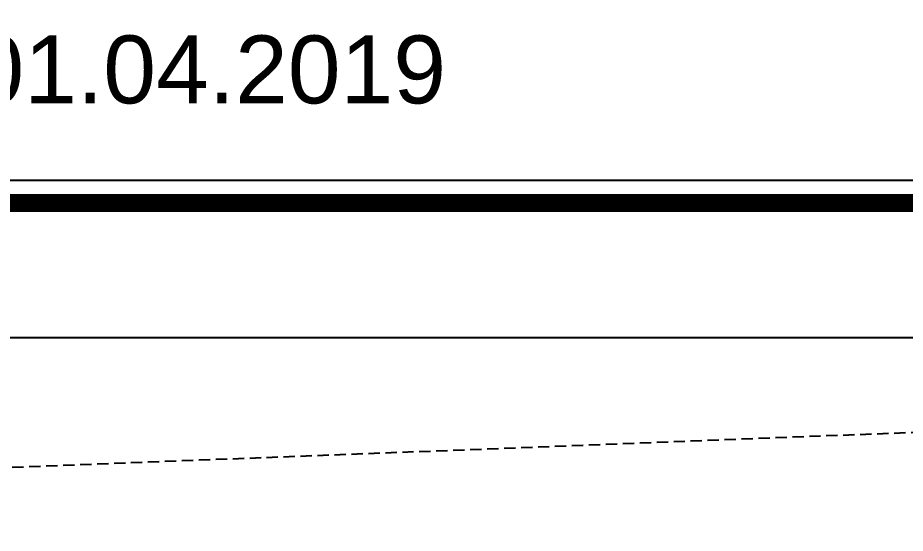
# Model space of a CAD drawing. Header units: millimetres. Extents: x -29311 to -3405, y 28913 to 42880.
# Drawn here: x -26298 to -24337, y 41523 to 42661 of the extents above; entities that cross this region are included whole.
import ezdxf

# ---------------------------------------------------------------- set-up
doc = ezdxf.new("R2010")
doc.units = ezdxf.units.MM
doc.linetypes.add('( Hidden )', pattern=[0.375, 0.25, -0.125])
for name, color, linetype in [('vaz_bina2', 161, 'Continuous'), ('yazı1', 7, 'Continuous'), ('Yazılar', 253, 'Continuous')]:
    doc.layers.add(name, color=color, linetype=linetype)
doc.styles.get("Standard").update_dxf_attribs({"font": 'arial.ttf'})

# ---------------------------------------------------------------- blocks, each defined once
blk = doc.blocks.new('ANTET')
at = {"color": 251, "const_width": 20, "elevation": 0}
blk.add_lwpolyline([(-18595.04, -50619.36), (-18595.04, -52600.11), (-14668.24, -52600.11), (-14668.24, -50619.36)], close=True, dxfattribs=at)
at = {"layer": 'Yazılar', "elevation": 0}
for points in [[(-18620.04, -50594.36), (-18620.04, -52625.11), (-14643.24, -52625.11), (-14643.24, -50594.36)], [(-18397.88, -50768.01), (-14785.5, -50768.01), (-14785.5, -52468.87), (-18397.88, -52468.87)]]:
    blk.add_lwpolyline(points, close=True, dxfattribs=at)

msp = doc.modelspace()

# ---------------------------------------------------------------- linework, layer by layer
at = {"layer": 'vaz_bina2', "linetype": '( Hidden )', "ltscale": 100}
msp.add_lwpolyline([(-28374.8, 41087.28), (-28131.22, 39221.08), (-23118.21, 39238.89), (-22100.43, 39242.51), (-22369.36, 40634.75), (-22611.15, 41117.08), (-22939.4, 41407.74), (-23296.6, 41596.35), (-23667.74, 41706.43), (-24036.53, 41755.81), (-28439.79, 41585.13)], close=True, dxfattribs=at)

# ---------------------------------------------------------------- block references
at = {"xscale": 2, "yscale": 2, "zscale": 2}
msp.add_blockref('ANTET', (7929.5, 143490.88, 0), dxfattribs=at)

# ---------------------------------------------------------------- texts
at = {"layer": 'yazı1', "insert": (-29159.33, 42622.27), "char_height": 150, "width": 5787.7223, "attachment_point": 1}
msp.add_mtext('MUTFAK YERLEŞİM  PLANI 01.04.2019', dxfattribs=at)

doc.saveas('drawing.dxf')
